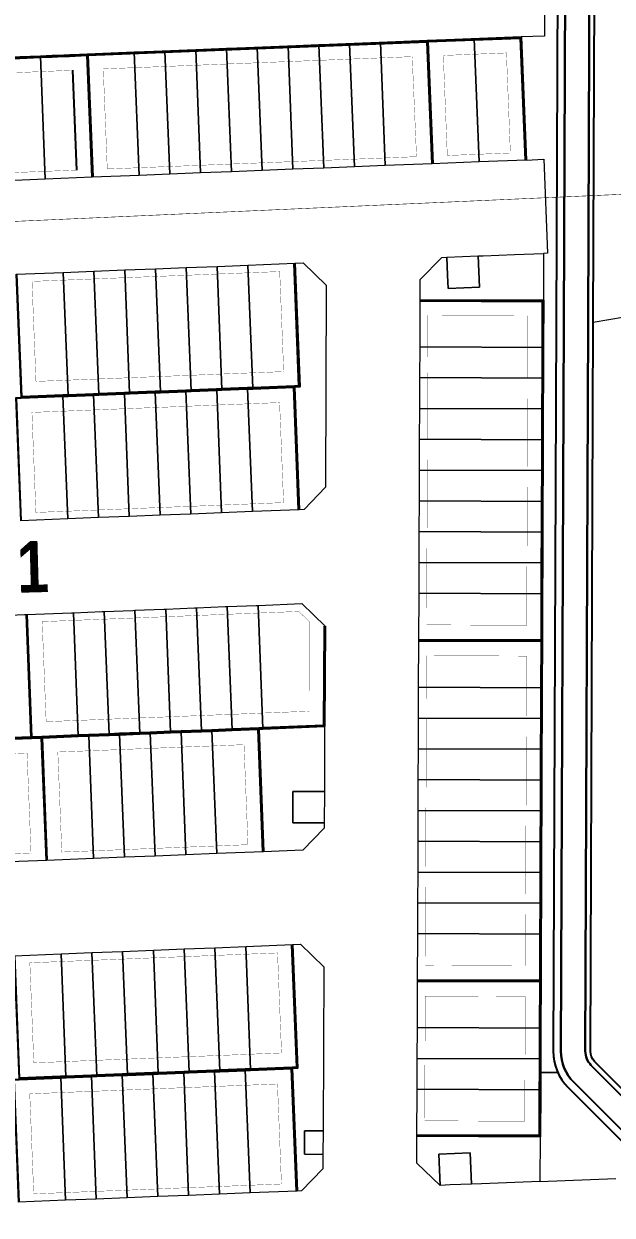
# Model space of a CAD drawing. Header units: centimetres. Extents: x -6122352 to 7132207, y -1694241 to 1947892.
# Drawn here: x 212724 to 327357, y 161259 to 393308 of the extents above; entities that cross this region are included whole.
import ezdxf

# ---------------------------------------------------------------- set-up
doc = ezdxf.new("R2010")
doc.units = ezdxf.units.CM
doc.header["$MEASUREMENT"] = 0
doc.linetypes.add('XR-AR-END-SETTING OUT PLAN$0$23261-XR-AR-SI-GF$0$HIDDEN', pattern=[0.375, 0.25, -0.125])
for name, color, linetype, lineweight, true_color in [('08-Compound Wall-2', 6, 'Continuous', 25, 0xff00ff), ('23585-XR-AR-DAMAC PLOT LIMITS$0$1-End units', 7, 'Continuous', 5, 0xf8991e), ('23585-XR-AR-DAMAC PLOT LIMITS$0$1-Open Space', 7, 'Continuous', 5, 0x90cf5a), ('23585-XR-AR-DAMAC PLOT LIMITS$0$1-Sikka Corridor', 7, 'Continuous', 5, 0x7f5f00), ('23585-XR-AR-DAMAC PLOT LIMITS$0$1-Utility', 7, 'Continuous', 5, 0x8db1ff)]:
    doc.layers.add(name, color=color, linetype=linetype, lineweight=lineweight, true_color=true_color)
for name, color, linetype, lineweight in [('23585-XR-AR-BOUNDARY WALLS AND SETBACKS$0$A-ANNO-TEXT', 3, 'Continuous', 25), ('23585-XR-AR-DAMAC PLOT LIMITS$0$1-Mid units', 41, 'Continuous', 5), ('A-ANNO-TEXT', 3, 'Continuous', 25)]:
    doc.layers.add(name, color=color, linetype=linetype, lineweight=lineweight)
for name, color, linetype in [('23585-XR-AR-BOUNDARY WALLS AND SETBACKS$0$cluster name', 2, 'Continuous'), ('23585-XR-AR-BOUNDARY WALLS AND SETBACKS$0$setback', 7, 'XR-AR-END-SETTING OUT PLAN$0$23261-XR-AR-SI-GF$0$HIDDEN'), ('23585-XR-AR-DAMAC PLOT LIMITS$0$1-Utility Corridor', 44, 'Continuous'), ('@MI-REF LAYER', 7, 'Continuous')]:
    doc.layers.add(name, color=color, linetype=linetype)
doc.layers.add('23585-XR-AR-DAMAC PLOT LIMITS$0$D-Phase New', color=7, linetype='Continuous', true_color=0x000080)
doc.styles.add('23585-XR-AR-BOUNDARY WALLS AND SETBACKS$0$Arial', font='arialbd.ttf')

# ---------------------------------------------------------------- blocks, each defined once
blk = doc.blocks.new('23585-XR-AR-BOUNDARY WALLS AND SETBACKS$0$A$Cfa569a08')
at = {"layer": '23585-XR-AR-BOUNDARY WALLS AND SETBACKS$0$cluster name', "style": '23585-XR-AR-BOUNDARY WALLS AND SETBACKS$0$Arial', "width": 0.8}
blk.add_text('SEYCHELLES 1', height=10, rotation=49.0537, dxfattribs=at).set_placement((496275.39, 2769184.99, -0.92))
blk = doc.blocks.new('23585-XR-AR-BOUNDARY WALLS AND SETBACKS')
at = {"layer": '08-Compound Wall-2'}
for points in [[(496188.07, 2769208.76), (496170.42, 2769225.02), (496180.69, 2769236.16), (496203.05, 2769260.43, -0.001228), (496213.91, 2769272.41, -0.022102), (496215.02, 2769273.67, -0.022102), (496215.2, 2769273.89, -0.022102), (496215.39, 2769274.1, -0.022102), (496215.78, 2769274.55), (496216.12, 2769274.95), (496216.46, 2769275.34, 0.000436), (496217, 2769275.96, -0.005084), (496220.96, 2769280.63), (496224.91, 2769285.3, 0.005876), (496228.67, 2769289.74, 0.005876), (496232.46, 2769294.23, 0.005876), (496245.26, 2769309.36, 0.005876), (496252.15, 2769317.51, 0.005876), (496258.06, 2769324.5), (496312.68, 2769389.1), (496331.01, 2769373.61)], [(496215.43, 2769273.85, -0.013599), (496215.54, 2769273.97, -0.022616), (496215.93, 2769274.42), (496216.27, 2769274.82), (496216.62, 2769275.21, 0.000437), (496217.15, 2769275.83, -0.005087), (496221.12, 2769280.5), (496225.07, 2769285.17, 0.005873), (496228.82, 2769289.61, 0.005872), (496232.61, 2769294.1, 0.005875), (496245.41, 2769309.23, 0.005874), (496252.31, 2769317.39, 0.005809), (496258.15, 2769324.3, 0.005809)], [(496330.49, 2769241.96), (496348.74, 2769226.53), (496344.21, 2769221.17), (496342.89, 2769219.62), (496340.33, 2769216.59), (496339.02, 2769215.04), (496336.46, 2769212.01), (496335.15, 2769210.45), (496332.59, 2769207.43), (496331.27, 2769205.87), (496328.71, 2769202.85), (496327.4, 2769201.29), (496323.52, 2769196.71), (496322.8, 2769195.86), (496320.72, 2769193.39, -0.000689), (496319.65, 2769192.13, -0.00178), (496316.87, 2769188.89, -0.002201), (496313.41, 2769184.91), (496295.45, 2769200.68)]]:
    blk.add_lwpolyline(points, format="xyb", dxfattribs=at)
for points in [[(496301.09, 2769375.08), (496312.71, 2769388.82), (496330.88, 2769373.46)], [(496258.28, 2769324.45), (496300.96, 2769374.92)], [(496300.96, 2769374.92), (496319.13, 2769359.56)], [(496301.09, 2769375.08), (496319.26, 2769359.71)], [(496337.16, 2769340), (496353.44, 2769357.64), (496360.17, 2769351.43), (496364.58, 2769347.36), (496368.98, 2769343.29), (496373.39, 2769339.22), (496377.8, 2769335.15), (496382.21, 2769331.08), (496386.62, 2769327.01), (496391.03, 2769322.94), (496395.44, 2769318.87), (496402.16, 2769312.67)], [(496337.31, 2769339.87), (496353.45, 2769357.35), (496360.03, 2769351.28), (496364.44, 2769347.21), (496368.85, 2769343.14), (496373.26, 2769339.07), (496377.67, 2769335), (496382.07, 2769330.93), (496386.48, 2769326.86), (496390.89, 2769322.79), (496395.3, 2769318.72), (496401.95, 2769312.59), (496385.81, 2769295.1)], [(496315.27, 2769326.65), (496333.52, 2769311.21), (496332.98, 2769310.58), (496327.74, 2769304.38), (496327.08, 2769303.6), (496323.87, 2769299.8), (496323.2, 2769299.01), (496319.99, 2769295.22), (496319.33, 2769294.43), (496316.12, 2769290.64), (496315.45, 2769289.85), (496312.24, 2769286.05), (496311.58, 2769285.27), (496308.37, 2769281.47), (496307.71, 2769280.69), (496304.5, 2769276.89), (496303.83, 2769276.11), (496298.65, 2769269.98), (496280.4, 2769285.41)], [(496315.4, 2769326.8), (496333.8, 2769311.24), (496333.14, 2769310.45), (496351.39, 2769295.02)], [(496258.15, 2769324.3), (496276.32, 2769308.93)], [(496258.28, 2769324.45), (496276.45, 2769309.08)], [(496258.43, 2769320.26), (496273.29, 2769307.7)], [(496402.16, 2769312.67), (496408.88, 2769306.46), (496413.29, 2769302.39), (496417.7, 2769298.32), (496422.11, 2769294.25), (496426.52, 2769290.18), (496430.93, 2769286.11), (496435.34, 2769282.04), (496439.74, 2769277.97), (496444.15, 2769273.9), (496450.88, 2769267.69)], [(496316.39, 2769253.63), (496298.14, 2769269.07), (496298.74, 2769269.77), (496303.98, 2769275.98), (496304.65, 2769276.76), (496307.86, 2769280.56), (496308.52, 2769281.34), (496311.73, 2769285.14), (496312.4, 2769285.92), (496315.61, 2769289.72), (496316.27, 2769290.51), (496319.48, 2769294.3), (496320.14, 2769295.09), (496323.35, 2769298.88), (496324.02, 2769299.67), (496327.23, 2769303.47), (496327.89, 2769304.25), (496333.01, 2769310.3), (496351.26, 2769294.87)], [(496385.95, 2769294.96), (496402.1, 2769312.45), (496408.75, 2769306.31), (496413.16, 2769302.24), (496417.56, 2769298.17), (496421.97, 2769294.1), (496426.38, 2769290.03), (496430.79, 2769285.96), (496435.2, 2769281.89), (496439.61, 2769277.82), (496444.02, 2769273.75), (496450.67, 2769267.61), (496434.52, 2769250.13)], [(496371.35, 2769283.27), (496385.59, 2769270.12), (496377.95, 2769261.08), (496377.43, 2769260.46), (496374.08, 2769256.5), (496371.52, 2769253.47), (496370.21, 2769251.92), (496367.65, 2769248.89), (496366.33, 2769247.34), (496363.77, 2769244.31), (496362.46, 2769242.76), (496359.9, 2769239.73), (496358.58, 2769238.17), (496356.02, 2769235.15), (496354.71, 2769233.59), (496350.12, 2769228.16), (496348.87, 2769226.68), (496330.62, 2769242.11)], [(496371.48, 2769283.42), (496385.87, 2769270.14), (496378.11, 2769260.95), (496377.58, 2769260.33), (496395.83, 2769244.9)], [(496434.67, 2769249.99), (496450.81, 2769267.48), (496457.46, 2769261.34), (496461.87, 2769257.27), (496463.83, 2769255.47), (496466.28, 2769253.2), (496472.86, 2769247.13), (496456.71, 2769229.64)], [(496450.88, 2769267.69), (496457.6, 2769261.49), (496462.01, 2769257.42), (496463.96, 2769255.61), (496466.42, 2769253.35), (496473.14, 2769247.14), (496456.86, 2769229.51)], [(496368.58, 2769212.68), (496350.33, 2769228.11), (496354.86, 2769233.46), (496356.18, 2769235.02), (496358.74, 2769238.05), (496360.05, 2769239.6), (496362.61, 2769242.63), (496363.92, 2769244.18), (496366.48, 2769247.21), (496367.8, 2769248.76), (496370.36, 2769251.79), (496371.67, 2769253.34), (496374.23, 2769256.37), (496377.45, 2769260.18), (496395.7, 2769244.75)], [(496412.86, 2769236.69), (496431.11, 2769221.26), (496430.57, 2769220.63), (496425.33, 2769214.43), (496424.66, 2769213.64), (496421.45, 2769209.85), (496420.79, 2769209.06), (496417.58, 2769205.26), (496416.92, 2769204.48), (496413.71, 2769200.68), (496413.04, 2769199.9), (496409.83, 2769196.1), (496409.17, 2769195.32), (496405.96, 2769191.52), (496405.29, 2769190.73), (496402.08, 2769186.94), (496401.42, 2769186.15), (496396.24, 2769180.03), (496377.99, 2769195.46)], [(496412.99, 2769236.85), (496431.39, 2769221.29), (496430.72, 2769220.5), (496448.98, 2769205.07)], [(496341.27, 2769180.37), (496323.02, 2769195.81), (496323.68, 2769196.58), (496327.55, 2769201.16), (496328.87, 2769202.72), (496331.42, 2769205.74), (496332.74, 2769207.3), (496335.3, 2769210.33), (496336.61, 2769211.88), (496339.17, 2769214.91), (496340.49, 2769216.46), (496343.05, 2769219.49), (496344.36, 2769221.04), (496348.95, 2769226.48), (496350.2, 2769227.95), (496368.45, 2769212.52)], [(496413.98, 2769163.68), (496395.73, 2769179.11), (496396.33, 2769179.82), (496401.57, 2769186.02), (496402.24, 2769186.81), (496405.45, 2769190.6), (496406.11, 2769191.39), (496409.32, 2769195.19), (496409.98, 2769195.97), (496413.2, 2769199.77), (496413.86, 2769200.55), (496417.07, 2769204.35), (496417.73, 2769205.13), (496420.94, 2769208.93), (496421.61, 2769209.72), (496424.82, 2769213.51), (496425.48, 2769214.3), (496430.6, 2769220.35), (496448.85, 2769204.92)]]:
    blk.add_lwpolyline(points, dxfattribs=at)
at = {"layer": '23585-XR-AR-BOUNDARY WALLS AND SETBACKS$0$setback', "ltscale": 40, "const_width": 0.05}
for points in [[(496305.1, 2769375.48), (496313.04, 2769384.88), (496327.93, 2769372.28)], [(496305.1, 2769375.48), (496319.99, 2769362.89)], [(496262.29, 2769324.86), (496301.18, 2769370.86)], [(496301.18, 2769370.85), (496316.11, 2769358.31)], [(496319.99, 2769362.89), (496327.93, 2769372.28)], [(496277.18, 2769312.26), (496316.11, 2769358.31)], [(496262.29, 2769324.85), (496277.18, 2769312.26)]]:
    blk.add_lwpolyline(points, dxfattribs=at)
for points in [[(496340.39, 2769339.07), (496353.61, 2769353.4), (496358.13, 2769349.23), (496362.54, 2769345.16), (496366.95, 2769341.09), (496371.36, 2769337.02), (496375.77, 2769332.95), (496380.18, 2769328.88), (496384.58, 2769324.81), (496388.99, 2769320.74), (496393.4, 2769316.67, 0.000009), (496393.4, 2769316.67), (496397.92, 2769312.5), (496384.69, 2769298.17), (496380.17, 2769302.34), (496375.77, 2769306.41), (496371.36, 2769310.48), (496366.95, 2769314.55), (496362.54, 2769318.62), (496358.13, 2769322.69), (496353.72, 2769326.76), (496349.31, 2769330.83), (496344.91, 2769334.9)], [(496389.1, 2769294.1), (496402.33, 2769308.43), (496406.85, 2769304.25), (496411.26, 2769300.18), (496415.67, 2769296.11), (496420.07, 2769292.05), (496424.48, 2769287.98), (496428.89, 2769283.91), (496433.3, 2769279.84), (496437.71, 2769275.77), (496442.12, 2769271.7), (496446.64, 2769267.52), (496433.41, 2769253.2), (496428.89, 2769257.37, 0.000007), (496428.89, 2769257.37), (496424.48, 2769261.44), (496420.07, 2769265.51), (496415.66, 2769269.58), (496411.26, 2769273.65), (496406.85, 2769277.72), (496402.44, 2769281.79), (496398.03, 2769285.86), (496393.62, 2769289.93)]]:
    blk.add_lwpolyline(points, format="xyb", close=True, dxfattribs=at)
for points in [[(496314.61, 2769323.54), (496329.5, 2769310.95), (496325.53, 2769306.25), (496324.86, 2769305.47), (496321.65, 2769301.67), (496320.99, 2769300.89), (496317.78, 2769297.09), (496317.11, 2769296.3), (496313.9, 2769292.51), (496313.24, 2769291.72), (496310.03, 2769287.93), (496309.37, 2769287.14), (496306.16, 2769283.34), (496305.49, 2769282.56), (496302.28, 2769278.76), (496301.62, 2769277.98), (496298.31, 2769274.07), (496283.42, 2769286.66), (496287.39, 2769291.35), (496291.26, 2769295.93), (496295.14, 2769300.52), (496299.01, 2769305.1), (496302.89, 2769309.68), (496306.76, 2769314.26), (496310.63, 2769318.84)], [(496348.3, 2769293.7), (496344.33, 2769289), (496340.46, 2769284.42), (496336.59, 2769279.84), (496332.71, 2769275.26), (496328.84, 2769270.68), (496324.96, 2769266.09), (496321.09, 2769261.51), (496317.12, 2769256.82), (496302.23, 2769269.41), (496306.2, 2769274.1), (496306.86, 2769274.89), (496310.07, 2769278.69), (496310.74, 2769279.47), (496313.95, 2769283.27), (496314.61, 2769284.05), (496317.82, 2769287.85), (496318.49, 2769288.63), (496321.7, 2769292.43), (496322.36, 2769293.22), (496325.57, 2769297.01), (496326.23, 2769297.8), (496329.44, 2769301.59), (496330.11, 2769302.38), (496333.41, 2769306.29)], [(496368.86, 2769281.75), (496381.65, 2769269.95), (496375.74, 2769262.96), (496375.21, 2769262.33), (496371.87, 2769258.37), (496369.31, 2769255.35), (496367.99, 2769253.79), (496365.43, 2769250.76), (496364.12, 2769249.21), (496361.56, 2769246.18), (496360.24, 2769244.63), (496357.68, 2769241.6), (496356.37, 2769240.05), (496353.81, 2769237.02), (496352.49, 2769235.46), (496348.52, 2769230.77), (496333.63, 2769243.36), (496337.36, 2769247.76), (496337.6, 2769248.06), (496341.23, 2769252.34), (496341.48, 2769252.64), (496345.1, 2769256.92), (496345.35, 2769257.22), (496348.98, 2769261.51), (496349.23, 2769261.8), (496352.85, 2769266.09), (496353.1, 2769266.38), (496356.72, 2769270.67), (496356.97, 2769270.96), (496360.6, 2769275.25), (496360.85, 2769275.55), (496365.94, 2769281.57)], [(496437.82, 2769249.13), (496451.05, 2769263.45), (496455.56, 2769259.28), (496459.97, 2769255.21), (496461.93, 2769253.41), (496464.38, 2769251.14), (496468.9, 2769246.97), (496455.67, 2769232.64), (496451.15, 2769236.82), (496446.75, 2769240.89), (496442.34, 2769244.95)], [(496369.31, 2769215.86), (496354.42, 2769228.45), (496357.08, 2769231.59), (496358.39, 2769233.15), (496360.95, 2769236.17), (496362.27, 2769237.73), (496364.82, 2769240.75), (496366.14, 2769242.31), (496368.7, 2769245.34), (496370.01, 2769246.89), (496372.57, 2769249.92), (496373.89, 2769251.47), (496376.45, 2769254.5), (496377.86, 2769256.17), (496392.75, 2769243.58), (496388.78, 2769238.88), (496384.9, 2769234.3), (496381.03, 2769229.72), (496377.16, 2769225.14), (496373.28, 2769220.55)], [(496412.19, 2769233.59), (496427.08, 2769221), (496423.11, 2769216.3), (496422.45, 2769215.51), (496419.24, 2769211.72), (496418.58, 2769210.93), (496415.37, 2769207.14), (496414.7, 2769206.35), (496411.49, 2769202.55), (496410.83, 2769201.77), (496407.62, 2769197.97), (496406.95, 2769197.19), (496403.74, 2769193.39), (496403.08, 2769192.61), (496399.87, 2769188.81), (496399.21, 2769188.02), (496395.9, 2769184.11), (496381.01, 2769196.7), (496384.98, 2769201.4), (496388.85, 2769205.98), (496392.73, 2769210.56), (496396.6, 2769215.15), (496400.48, 2769219.73), (496404.35, 2769224.31), (496408.22, 2769228.89)], [(496342, 2769183.56), (496327.11, 2769196.15), (496329.77, 2769199.29), (496331.08, 2769200.84), (496333.64, 2769203.87), (496334.95, 2769205.43), (496337.51, 2769208.45), (496338.83, 2769210.01), (496341.39, 2769213.03), (496342.7, 2769214.59), (496345.26, 2769217.62), (496346.58, 2769219.17), (496350.55, 2769223.87), (496365.44, 2769211.28), (496361.47, 2769206.58), (496357.59, 2769202), (496353.72, 2769197.42), (496349.84, 2769192.84), (496345.97, 2769188.25)], [(496414.71, 2769166.86), (496399.82, 2769179.45), (496403.79, 2769184.15), (496404.45, 2769184.94), (496407.66, 2769188.73), (496408.33, 2769189.52), (496411.54, 2769193.31), (496412.2, 2769194.1), (496415.41, 2769197.9), (496416.07, 2769198.68), (496419.28, 2769202.48), (496419.95, 2769203.26), (496423.16, 2769207.06), (496423.82, 2769207.84), (496427.03, 2769211.64), (496427.7, 2769212.43), (496431, 2769216.34), (496445.89, 2769203.75), (496441.92, 2769199.05), (496438.05, 2769194.47), (496434.17, 2769189.89), (496430.3, 2769185.31), (496426.43, 2769180.72), (496422.55, 2769176.14), (496418.68, 2769171.56)]]:
    blk.add_lwpolyline(points, close=True, dxfattribs=at)
blk.add_lwpolyline([(496258.43, 2769320.26, -0.00535), (496219.27, 2769274.35), (496234.15, 2769261.4), (496239.18, 2769267.32), (496249.96, 2769280.08), (496273.29, 2769307.7)], format="xyb", dxfattribs=at)
at = {"layer": '23585-XR-AR-BOUNDARY WALLS AND SETBACKS$0$A-ANNO-TEXT'}
blk.add_blockref('23585-XR-AR-BOUNDARY WALLS AND SETBACKS$0$A$Cfa569a08', (0, 0), dxfattribs=at)
blk = doc.blocks.new('A$C9d9485f6')
at = {"layer": 'A-ANNO-TEXT', "rotation": 312.4881850805905}
blk.add_blockref('23585-XR-AR-BOUNDARY WALLS AND SETBACKS', (-2377088.53, -1504219.25), dxfattribs=at)
blk = doc.blocks.new('23585-XR-AR-DAMAC PLOT LIMITS')
at = {"layer": '23585-XR-AR-DAMAC PLOT LIMITS$0$1-End units', "color": 251, "true_color": 0x636466}
for points in [[(496312.68, 2769389.1), (496331.01, 2769373.61), (496325.1, 2769366.62), (496306.78, 2769382.12)], [(496306.78, 2769382.12), (496325.1, 2769366.62), (496319.19, 2769359.63), (496300.87, 2769375.13)], [(496300.87, 2769375.13), (496319.19, 2769359.63), (496313.29, 2769352.65), (496294.96, 2769368.14)], [(496360.17, 2769351.43), (496343.89, 2769333.8), (496337.16, 2769340), (496353.44, 2769357.64)], [(496263.97, 2769331.49), (496282.3, 2769315.99), (496276.39, 2769309.01), (496258.06, 2769324.5)], [(496333.06, 2769310.52), (496327.82, 2769304.32), (496309.49, 2769319.81), (496315.4, 2769326.8), (496333.72, 2769311.3)], [(496258.06, 2769324.5), (496276.39, 2769309.01), (496270.48, 2769302.02), (496252.15, 2769317.51)], [(496402.16, 2769312.67), (496385.88, 2769295.03), (496379.16, 2769301.24), (496395.44, 2769318.87)], [(496408.88, 2769306.46), (496392.6, 2769288.82), (496385.88, 2769295.03), (496402.16, 2769312.67)], [(496351.39, 2769295.02), (496345.48, 2769288.04), (496327.15, 2769303.53), (496327.82, 2769304.32), (496333.06, 2769310.52)], [(496304.57, 2769276.83), (496303.91, 2769276.04), (496298.66, 2769269.84), (496280.34, 2769285.33), (496286.25, 2769292.32)], [(496371.48, 2769283.42), (496385.8, 2769270.2), (496378.03, 2769261.02), (496359.7, 2769276.51), (496365.21, 2769283.03)], [(496322.24, 2769260.54), (496316.33, 2769253.56), (496298, 2769269.05), (496298.66, 2769269.84), (496303.91, 2769276.04)], [(496450.88, 2769267.69), (496434.6, 2769250.06), (496427.87, 2769256.27), (496444.15, 2769273.9)], [(496457.6, 2769261.49), (496441.32, 2769243.85), (496434.6, 2769250.06), (496450.88, 2769267.69)], [(496395.83, 2769244.9), (496389.92, 2769237.91), (496371.6, 2769253.41), (496374.16, 2769256.44), (496377.5, 2769260.4)], [(496473.14, 2769247.14), (496456.86, 2769229.51), (496450.14, 2769235.71), (496466.42, 2769253.35)], [(496354.79, 2769233.53), (496350.19, 2769228.1), (496348.88, 2769226.54), (496330.55, 2769242.04), (496336.21, 2769248.73), (496336.46, 2769249.02)], [(496348.88, 2769226.54), (496344.28, 2769221.11), (496342.97, 2769219.55), (496324.64, 2769235.05), (496330.3, 2769241.74), (496330.55, 2769242.04)], [(496430.65, 2769220.56), (496425.4, 2769214.36), (496407.08, 2769229.86), (496412.99, 2769236.85), (496431.31, 2769221.35)], [(496374.43, 2769219.59), (496368.52, 2769212.6), (496350.19, 2769228.1), (496354.79, 2769233.53), (496356.1, 2769235.08)], [(496368.52, 2769212.6), (496362.61, 2769205.61), (496344.28, 2769221.11), (496348.88, 2769226.54), (496350.19, 2769228.1)], [(496448.98, 2769205.07), (496443.07, 2769198.08), (496424.74, 2769213.58), (496425.4, 2769214.36), (496430.65, 2769220.56)], [(496402.16, 2769186.87), (496401.5, 2769186.09), (496396.25, 2769179.89), (496377.93, 2769195.38), (496383.83, 2769202.37)], [(496419.82, 2769170.59), (496413.92, 2769163.6), (496395.59, 2769179.1), (496396.25, 2769179.89), (496401.5, 2769186.09)]]:
    blk.add_lwpolyline(points, close=True, dxfattribs=at)
at = {"layer": '23585-XR-AR-DAMAC PLOT LIMITS$0$1-Mid units', "color": 251, "true_color": 0x636466}
for points in [[(496294.96, 2769368.14), (496313.29, 2769352.65), (496309.41, 2769348.06), (496291.09, 2769363.56)], [(496291.09, 2769363.56), (496309.41, 2769348.06), (496305.54, 2769343.48), (496287.21, 2769358.98)], [(496287.21, 2769358.98), (496305.54, 2769343.48), (496301.67, 2769338.9), (496283.34, 2769354.4)], [(496283.34, 2769354.4), (496301.67, 2769338.9), (496297.79, 2769334.32), (496279.46, 2769349.82)], [(496279.46, 2769349.82), (496297.79, 2769334.32), (496293.92, 2769329.74), (496275.59, 2769345.23)], [(496364.58, 2769347.36), (496348.3, 2769329.73), (496343.89, 2769333.8), (496360.17, 2769351.43)], [(496275.59, 2769345.23), (496293.92, 2769329.74), (496290.04, 2769325.16), (496271.72, 2769340.65)], [(496368.98, 2769343.29), (496352.71, 2769325.66), (496348.3, 2769329.73), (496364.58, 2769347.36)], [(496373.39, 2769339.22), (496357.11, 2769321.59), (496352.71, 2769325.66), (496368.98, 2769343.29)], [(496271.72, 2769340.65), (496290.04, 2769325.16), (496286.17, 2769320.57), (496267.84, 2769336.07)], [(496377.8, 2769335.15), (496361.52, 2769317.52), (496357.11, 2769321.59), (496373.39, 2769339.22)], [(496267.84, 2769336.07), (496286.17, 2769320.57), (496282.3, 2769315.99), (496263.97, 2769331.49)], [(496382.21, 2769331.08), (496365.93, 2769313.45), (496361.52, 2769317.52), (496377.8, 2769335.15)], [(496386.62, 2769327.01), (496370.34, 2769309.38), (496365.93, 2769313.45), (496382.21, 2769331.08)], [(496391.03, 2769322.94), (496374.75, 2769305.31), (496370.34, 2769309.38), (496386.62, 2769327.01)], [(496395.44, 2769318.87), (496379.16, 2769301.24), (496374.75, 2769305.31), (496391.03, 2769322.94)], [(496327.82, 2769304.32), (496327.15, 2769303.53), (496323.94, 2769299.73), (496305.62, 2769315.23), (496309.49, 2769319.81)], [(496252.15, 2769317.51), (496270.48, 2769302.02), (496266.61, 2769297.44), (496248.28, 2769312.93)], [(496323.94, 2769299.73), (496323.28, 2769298.95), (496320.07, 2769295.15), (496301.74, 2769310.65), (496305.62, 2769315.23)], [(496320.07, 2769295.15), (496319.4, 2769294.37), (496316.19, 2769290.57), (496297.87, 2769306.07), (496301.74, 2769310.65)], [(496316.19, 2769290.57), (496315.53, 2769289.79), (496312.32, 2769285.99), (496293.99, 2769301.49), (496297.87, 2769306.07)], [(496413.29, 2769302.39), (496397.01, 2769284.75), (496392.6, 2769288.82), (496408.88, 2769306.46)], [(496345.48, 2769288.04), (496341.61, 2769283.45), (496323.28, 2769298.95), (496323.94, 2769299.73), (496327.15, 2769303.53)], [(496312.32, 2769285.99), (496311.66, 2769285.2), (496308.45, 2769281.41), (496290.12, 2769296.9), (496293.99, 2769301.49)], [(496417.7, 2769298.32), (496401.42, 2769280.68), (496397.01, 2769284.75), (496413.29, 2769302.39)], [(496341.61, 2769283.45), (496337.73, 2769278.87), (496319.4, 2769294.37), (496320.07, 2769295.15), (496323.28, 2769298.95)], [(496308.45, 2769281.41), (496307.78, 2769280.62), (496304.57, 2769276.83), (496286.25, 2769292.32), (496290.12, 2769296.9)], [(496422.11, 2769294.25), (496405.83, 2769276.61), (496401.42, 2769280.68), (496417.7, 2769298.32)], [(496337.73, 2769278.87), (496333.86, 2769274.29), (496315.53, 2769289.79), (496316.19, 2769290.57), (496319.4, 2769294.37)], [(496426.52, 2769290.18), (496410.24, 2769272.54), (496405.83, 2769276.61), (496422.11, 2769294.25)], [(496333.86, 2769274.29), (496329.98, 2769269.71), (496311.66, 2769285.2), (496312.32, 2769285.99), (496315.53, 2769289.79)], [(496430.93, 2769286.11), (496414.65, 2769268.48), (496410.24, 2769272.54), (496426.52, 2769290.18)], [(496329.98, 2769269.71), (496326.11, 2769265.13), (496307.78, 2769280.62), (496308.45, 2769281.41), (496311.66, 2769285.2)], [(496435.34, 2769282.04), (496419.06, 2769264.41), (496414.65, 2769268.48), (496430.93, 2769286.11)], [(496326.11, 2769265.13), (496322.24, 2769260.54), (496303.91, 2769276.04), (496304.57, 2769276.83), (496307.78, 2769280.62)], [(496439.74, 2769277.97), (496423.46, 2769260.34), (496419.06, 2769264.41), (496435.34, 2769282.04)], [(496444.15, 2769273.9), (496427.87, 2769256.27), (496423.46, 2769260.34), (496439.74, 2769277.97)], [(496359.7, 2769276.51), (496378.03, 2769261.02), (496377.5, 2769260.4), (496374.16, 2769256.44), (496355.83, 2769271.93), (496359.45, 2769276.22)], [(496374.16, 2769256.44), (496371.6, 2769253.41), (496370.28, 2769251.85), (496351.95, 2769267.35), (496355.58, 2769271.64), (496355.83, 2769271.93)], [(496370.28, 2769251.85), (496367.72, 2769248.83), (496366.41, 2769247.27), (496348.08, 2769262.77), (496351.71, 2769267.06), (496351.95, 2769267.35)], [(496348.08, 2769262.77), (496366.41, 2769247.27), (496363.85, 2769244.25), (496362.53, 2769242.69), (496344.21, 2769258.19), (496347.83, 2769262.47)], [(496462.01, 2769257.42), (496445.73, 2769239.78), (496441.32, 2769243.85), (496457.6, 2769261.49)], [(496344.21, 2769258.19), (496362.53, 2769242.69), (496359.97, 2769239.66), (496358.66, 2769238.11), (496340.33, 2769253.61), (496343.96, 2769257.89)], [(496463.96, 2769255.61), (496466.42, 2769253.35), (496450.14, 2769235.71), (496445.73, 2769239.78), (496462.01, 2769257.42)], [(496340.33, 2769253.61), (496358.66, 2769238.11), (496356.1, 2769235.08), (496354.79, 2769233.53), (496336.46, 2769249.02), (496340.08, 2769253.31)], [(496389.92, 2769237.91), (496386.05, 2769233.33), (496367.72, 2769248.83), (496370.28, 2769251.85), (496371.6, 2769253.41)], [(496386.05, 2769233.33), (496382.18, 2769228.75), (496363.85, 2769244.25), (496366.41, 2769247.27), (496367.72, 2769248.83)], [(496382.18, 2769228.75), (496378.3, 2769224.17), (496359.97, 2769239.66), (496362.53, 2769242.69), (496363.85, 2769244.25)], [(496378.3, 2769224.17), (496374.43, 2769219.59), (496356.1, 2769235.08), (496358.66, 2769238.11), (496359.97, 2769239.66)], [(496425.4, 2769214.36), (496424.74, 2769213.58), (496421.53, 2769209.78), (496403.2, 2769225.28), (496407.08, 2769229.86)], [(496421.53, 2769209.78), (496420.87, 2769209), (496417.66, 2769205.2), (496399.33, 2769220.7), (496403.2, 2769225.28)], [(496417.66, 2769205.2), (496416.99, 2769204.41), (496413.78, 2769200.62), (496395.46, 2769216.11), (496399.33, 2769220.7)], [(496413.78, 2769200.62), (496413.12, 2769199.83), (496409.91, 2769196.04), (496391.58, 2769211.53), (496395.46, 2769216.11)], [(496443.07, 2769198.08), (496439.19, 2769193.5), (496420.87, 2769209), (496421.53, 2769209.78), (496424.74, 2769213.58)], [(496409.91, 2769196.04), (496409.24, 2769195.25), (496406.03, 2769191.45), (496387.71, 2769206.95), (496391.58, 2769211.53)], [(496439.19, 2769193.5), (496435.32, 2769188.92), (496416.99, 2769204.41), (496417.66, 2769205.2), (496420.87, 2769209)], [(496406.03, 2769191.45), (496405.37, 2769190.67), (496402.16, 2769186.87), (496383.83, 2769202.37), (496387.71, 2769206.95)], [(496416.99, 2769204.41), (496435.32, 2769188.92), (496431.45, 2769184.34), (496413.12, 2769199.83), (496413.78, 2769200.62)], [(496431.45, 2769184.34), (496427.57, 2769179.75), (496409.24, 2769195.25), (496409.91, 2769196.04), (496413.12, 2769199.83)], [(496427.57, 2769179.75), (496423.7, 2769175.17), (496405.37, 2769190.67), (496406.03, 2769191.45), (496409.24, 2769195.25)], [(496423.7, 2769175.17), (496419.82, 2769170.59), (496401.5, 2769186.09), (496402.16, 2769186.87), (496405.37, 2769190.67)]]:
    blk.add_lwpolyline(points, close=True, dxfattribs=at)
at = {"layer": '23585-XR-AR-DAMAC PLOT LIMITS$0$1-Open Space', "color": 251, "true_color": 0x636466}
for points in [[(496296.71, 2769410.01), (496315.61, 2769392.56), (496312.68, 2769389.1), (496331.01, 2769373.61), (496333.26, 2769376.27), (496347.23, 2769364.45), (496346.72, 2769363.84), (496353.44, 2769357.64), (496360.17, 2769351.43), (496364.58, 2769347.36), (496368.98, 2769343.29), (496373.39, 2769339.22), (496377.8, 2769335.15), (496382.21, 2769331.08), (496386.62, 2769327.01), (496391.03, 2769322.94), (496395.44, 2769318.87), (496402.16, 2769312.67), (496408.88, 2769306.46), (496413.29, 2769302.39), (496417.7, 2769298.32), (496422.11, 2769294.25), (496426.52, 2769290.18), (496430.93, 2769286.11), (496435.34, 2769282.04), (496439.74, 2769277.97), (496444.15, 2769273.9), (496450.88, 2769267.69), (496457.6, 2769261.49), (496462.01, 2769257.42), (496463.96, 2769255.61), (496466.28, 2769258.12, -0.108035), (496462.59, 2769260.28), (496358.28, 2769356.58), (496250.36, 2769456.2)], [(496503.43, 2769259.16), (496469.83, 2769257.64, -0.090293), (496466.28, 2769258.12), (496463.96, 2769255.61), (496466.42, 2769253.35), (496473.14, 2769247.14), (496479.55, 2769241.23), (496489.11, 2769252.53)]]:
    blk.add_lwpolyline(points, format="xyb", dxfattribs=at)
blk.add_lwpolyline([(496296.71, 2769410.01), (496315.61, 2769392.56), (496312.68, 2769389.1), (496306.78, 2769382.12), (496300.87, 2769375.13), (496294.96, 2769368.14), (496291.09, 2769363.56), (496287.21, 2769358.98), (496283.34, 2769354.4), (496279.46, 2769349.82), (496275.59, 2769345.23), (496271.72, 2769340.65), (496267.84, 2769336.07), (496263.97, 2769331.49), (496258.06, 2769324.5), (496252.15, 2769317.51), (496248.28, 2769312.93)], dxfattribs=at)
for points in [[(496353.44, 2769357.64), (496337.16, 2769340), (496334.27, 2769342.68), (496333.9, 2769348.68), (496334.54, 2769349.44), (496337.2, 2769347.2), (496339.2, 2769345.51), (496343.14, 2769350.16), (496338.48, 2769354.1), (496339.13, 2769354.87), (496343.07, 2769359.52), (496346.72, 2769363.84)], [(496322.72, 2769328.43), (496351.63, 2769301.75), (496352, 2769295.74), (496351.39, 2769295.02), (496333.06, 2769310.52), (496333.72, 2769311.3), (496315.4, 2769326.8), (496316.45, 2769328.04)], [(496400.76, 2769250.73), (496395.83, 2769244.9), (496377.5, 2769260.4), (496378.03, 2769261.02), (496385.8, 2769270.2), (496395.17, 2769261.55), (496391.02, 2769257.06), (496395.5, 2769252.92), (496399.65, 2769257.41), (496400.39, 2769256.73)], [(496479.55, 2769241.23), (496472.2, 2769232.54), (496470.91, 2769231.01), (496466.25, 2769234.95), (496462.31, 2769230.29), (496466.97, 2769226.35), (496460.7, 2769225.96), (496456.86, 2769229.51), (496473.14, 2769247.14)], [(496443.75, 2769216.71), (496441.32, 2769214.07), (496444.67, 2769210.97), (496447.11, 2769213.61), (496449.15, 2769211.72), (496449.52, 2769205.71), (496448.98, 2769205.07), (496430.65, 2769220.56), (496431.31, 2769221.35), (496412.99, 2769236.85), (496413.97, 2769238.01), (496420.25, 2769238.4)]]:
    blk.add_lwpolyline(points, close=True, dxfattribs=at)
at = {"layer": '23585-XR-AR-DAMAC PLOT LIMITS$0$1-Sikka Corridor', "color": 251, "true_color": 0x636466}
blk.add_lwpolyline([(496809.72, 2768958.03), (496593.74, 2769157.38), (496591.82, 2769199.68), (496590.51, 2769228.55, 0.200277), (496582.84, 2769244.81), (496556.97, 2769268.19, 0.197579), (496540.26, 2769274.19), (496502.83, 2769272.49), (496470.62, 2769271.03), (496367.31, 2769366.39), (496366.55, 2769367.1), (496363.19, 2769361.9), (496467.5, 2769265.6, 0.200283), (496469.5, 2769264.87), (496503.1, 2769266.39), (496540.54, 2769268.09, -0.197579), (496552.88, 2769263.66), (496578.75, 2769240.28, -0.200277), (496584.41, 2769228.27), (496585.72, 2769199.4), (496587.71, 2769155.73, 0.197505), (496588.59, 2769153.83), (496831.58, 2768929.56)], format="xyb", dxfattribs=at)
at = {"layer": '23585-XR-AR-DAMAC PLOT LIMITS$0$1-Utility', "color": 251, "true_color": 0x636466}
for points in [[(496343.14, 2769350.16), (496339.2, 2769345.51), (496337.2, 2769347.2), (496334.54, 2769349.44), (496338.48, 2769354.1)], [(496395.17, 2769261.55), (496399.65, 2769257.41), (496395.5, 2769252.92), (496391.02, 2769257.06)], [(496466.25, 2769234.95), (496470.91, 2769231.01), (496468.26, 2769227.88), (496466.97, 2769226.35), (496462.31, 2769230.29)], [(496443.75, 2769216.71), (496447.11, 2769213.61), (496444.67, 2769210.97), (496441.32, 2769214.07)]]:
    blk.add_lwpolyline(points, close=True, dxfattribs=at)
at = {"layer": '23585-XR-AR-DAMAC PLOT LIMITS$0$1-Utility Corridor', "color": 251, "true_color": 0x636466}
for points in [[(496830.9, 2768928.83), (496587.91, 2769153.1, -0.197505), (496586.71, 2769155.69), (496584.72, 2769199.35), (496583.41, 2769228.23, 0.200277), (496578.08, 2769239.54), (496552.21, 2769262.92, 0.197579), (496540.58, 2769267.09), (496503.15, 2769265.39), (496469.55, 2769263.87, -0.200283), (496466.82, 2769264.87), (496362.51, 2769361.16), (496256.57, 2769458.95)], [(496251.85, 2769456.86), (496359.3, 2769357.68), (496463.61, 2769261.38, 0.200283), (496469.76, 2769259.14), (496503.36, 2769260.66), (496540.8, 2769262.36, -0.197579), (496549.03, 2769259.4), (496574.9, 2769236.02, -0.200277), (496578.68, 2769228.01), (496579.99, 2769199.14), (496581.97, 2769155.47, 0.197505), (496584.7, 2769149.61), (496827.67, 2768925.36)], [(496831.58, 2768929.56), (496588.59, 2769153.83, -0.197505), (496587.71, 2769155.73), (496585.72, 2769199.4), (496584.41, 2769228.27, 0.200277), (496578.75, 2769240.28), (496552.88, 2769263.66, 0.197579), (496540.54, 2769268.09), (496503.1, 2769266.39), (496469.5, 2769264.87, -0.200283), (496467.5, 2769265.6), (496363.19, 2769361.9), (496257.57, 2769459.4)], [(496256.57, 2769458.95), (496362.51, 2769361.16), (496466.82, 2769264.87, 0.200283), (496469.55, 2769263.87), (496503.15, 2769265.39), (496540.58, 2769267.09, -0.197579), (496552.21, 2769262.92), (496578.08, 2769239.54, -0.200277), (496583.41, 2769228.23), (496584.72, 2769199.35), (496586.71, 2769155.69, 0.197505), (496587.91, 2769153.1), (496830.9, 2768928.83)], [(496827.67, 2768925.36), (496584.7, 2769149.61, -0.197505), (496581.97, 2769155.47), (496579.99, 2769199.14), (496578.68, 2769228.01, 0.200277), (496574.9, 2769236.02), (496549.03, 2769259.4, 0.197579), (496540.8, 2769262.36), (496503.36, 2769260.66), (496469.76, 2769259.14, -0.200283), (496463.61, 2769261.38), (496359.3, 2769357.68), (496251.85, 2769456.86)], [(496250.36, 2769456.2), (496358.28, 2769356.58), (496462.59, 2769260.28, 0.200283), (496469.83, 2769257.64), (496503.43, 2769259.16), (496540.87, 2769260.86, -0.197579), (496548.03, 2769258.29), (496573.9, 2769234.91, -0.200277), (496577.18, 2769227.94), (496578.49, 2769199.07), (496580.47, 2769155.41, 0.197505), (496583.68, 2769148.51), (496826.64, 2768924.26)]]:
    blk.add_lwpolyline(points, format="xyb", dxfattribs=at)
at = {"layer": '23585-XR-AR-DAMAC PLOT LIMITS$0$D-Phase New', "color": 8, "const_width": 0.1}
blk.add_lwpolyline([(495391.99, 2768603.44), (495858.52, 2768621.69), (495996.96, 2768685.41), (496078.62, 2768680.77), (496168.33, 2768809.16), (496228.1, 2768880.43), (496366.34, 2769035.68), (496192.24, 2769196.16, -0.049904), (496746.31, 2769775.07)], format="xyb", dxfattribs=at)
blk.add_lwpolyline([(496900.1, 2769610.96), (496921.28, 2769621.25), (496936.56, 2769633.58), (496885.44, 2769737.97), (496874.35, 2769760.79), (496832.05, 2769846.37, 0.006928), (496746.31, 2769775.07, 0.049904), (496192.24, 2769196.16), (496366.34, 2769035.68), (496464.74, 2769146.2), (496601.21, 2769277.62), (496681.41, 2769354.87), (496699.47, 2769372.26), (496774.4, 2769438.43), (496894.23, 2769525.45), (496932.27, 2769551.82, -0.033948)], format="xyb", close=True, dxfattribs=at)
blk = doc.blocks.new('A$Cf093b529')
at = {"layer": 'A-ANNO-TEXT'}
blk.add_blockref('23585-XR-AR-DAMAC PLOT LIMITS', (-495391.99, -2768603.44), dxfattribs=at)

msp = doc.modelspace()

# ---------------------------------------------------------------- block references
at = {"layer": '@MI-REF LAYER', "xscale": 1000, "yscale": 1000, "zscale": 1000}
msp.add_blockref('A$C9d9485f6', (-23958.95046, 48155.57226), dxfattribs=at)
at = {"layer": '@MI-REF LAYER', "xscale": 1000, "yscale": 1000, "zscale": 1000, "rotation": 312.4882903633292}
msp.add_blockref('A$Cf093b529', (-891608.73293, 539022.72011), dxfattribs=at)

doc.saveas('drawing.dxf')
